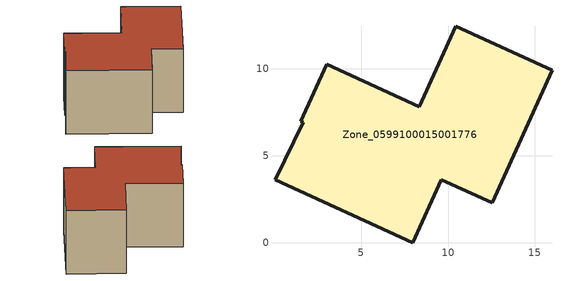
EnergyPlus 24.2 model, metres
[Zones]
Zone_0599100015001776
 floor ground (C_G): 0.04,3.62 1.66,6.94 1.54,7 3.03,10.26 8.34,7.84 10.45,12.46 15.98,9.94 12.55,2.29 9.62,3.63 7.96,0 z1.11
 wall outside (C_F): 10.45,12.46 8.34,7.84 3.03,10.26 1.54,7 1.66,6.94 0.04,3.62 7.96,0 9.62,3.63 12.55,2.29 15.98,9.94 10.45,12.46 z1.11:8.59
 roof outside (C_R): 1.66,6.94 0.04,3.62 7.96,0 9.62,3.63 12.55,2.29 15.98,9.94 10.45,12.46 8.34,7.84 3.03,10.26 1.54,7 z8.59
[BUILDING]
Pand.0599100015001776: North Axis=0; Terrain=City; Loads Convergence Tolerance Value=0.04; Temperature Convergence Tolerance Value=0.4; Solar Distribution=FullExterior; Maximum Number of Warmup Days=25; Minimum Number of Warmup Days=1
[Site:Location]
Rotterdam.The.Hague.AP_ZH_NLD Design_Conditions: Latitude=51.96; Longitude=4.45; Time Zone=1; Elevation=-4.5
[SITE:GROUNDTEMPERATURE:BUILDINGSURFACE]
18, 18, 18, 18, 18, 18, 18, 18, 18, 18, 18, 18
[MATERIAL] Thermal Absorptance=0.9; Solar Absorptance=0.7; Visible Absorptance=0.7
Name | Roughness | Thickness | Conductivity | Density | Specific Heat
G.D.1965-1974 | MediumSmooth | 0.15 | 0.882353 | 540 | 1210
F.D.1965-1974 | Rough | 0.3 | 0.697674 | 1920 | 840
R.D.1965-1974 | MediumRough | 0.2 | 0.232558 | 1500 | 1000
[CONSTRUCTION]
C_G: G.D.1965-1974
C_F: F.D.1965-1974
C_R: R.D.1965-1974
[ZONE]
Zone_0599100015001776: Type=1; Multiplier=1; Ceiling Height=Autocalculate; Volume=Autocalculate; Floor Area=autocalculate; Part of Total Floor Area=Yes
[ZONEINFILTRATION:DESIGNFLOWRATE]
Infil_Zone_0599100015001776: Zone or ZoneList or Space or SpaceList=Zone_0599100015001776; Schedule=AlwaysOn; Design Flow Rate Calculation Method=Flow/Area; Flow Rate per Floor Area=0.0042; Constant Term Coefficient=1; Temperature Term Coefficient=0; Velocity Term Coefficient=0; Velocity Squared Term Coefficient=0
[HVACTEMPLATE:ZONE:IDEALLOADSAIRSYSTEM]
Zone_0599100015001776: Maximum Heating Supply Air Temperature=50; Minimum Cooling Supply Air Temperature=13; Maximum Heating Supply Air Humidity Ratio=0.0156; Minimum Cooling Supply Air Humidity Ratio=0.0077; Heating Limit=NoLimit; Cooling Limit=NoLimit; Dehumidification Control Type=ConstantSensibleHeatRatio; Cooling Sensible Heat Ratio=0.7; Dehumidification Setpoint=60; Humidification Control Type=None; Humidification Setpoint=30; Outdoor Air Method=None; Outdoor Air Flow Rate per Person=0.00944; Outdoor Air Flow Rate per Zone Floor Area=0; Outdoor Air Flow Rate per Zone=0; Demand Controlled Ventilation Type=None; Outdoor Air Economizer Type=NoEconomizer; Heat Recovery Type=None; Sensible Heat Recovery Effectiveness=0.7; Latent Heat Recovery Effectiveness=0.65
[ZONECONTROL:THERMOSTAT]
ThermostatControl_Zone_0599100015001776: Zone or ZoneList=Zone_0599100015001776; Control Type Schedule=DualSetpointControlType; Control 1=Thermostat_Zone_0599100015001776; Temperature Difference Between Cutout And Setpoint=0
[THERMOSTATSETPOINT:DUALSETPOINT]
Thermostat_Zone_0599100015001776: Heating Setpoint Temperature Schedule=HeatingSetpoint_Zone_0599100015001776; Cooling Setpoint Temperature Schedule=CoolingSetpoint_Zone_0599100015001776
[SCHEDULE:COMPACT]
HeatingSetpoint_Zone_0599100015001776: Through: 12/31, For: AllDays, Until: 24:00, 21
CoolingSetpoint_Zone_0599100015001776: Through: 12/31, For: AllDays, Until: 24:00, 24
DualSetpointControlType: Through: 12/31, For: AllDays, Until: 24:00, 4
AlwaysOn: Through: 12/31, For: AllDays, Until: 24:00, 1
